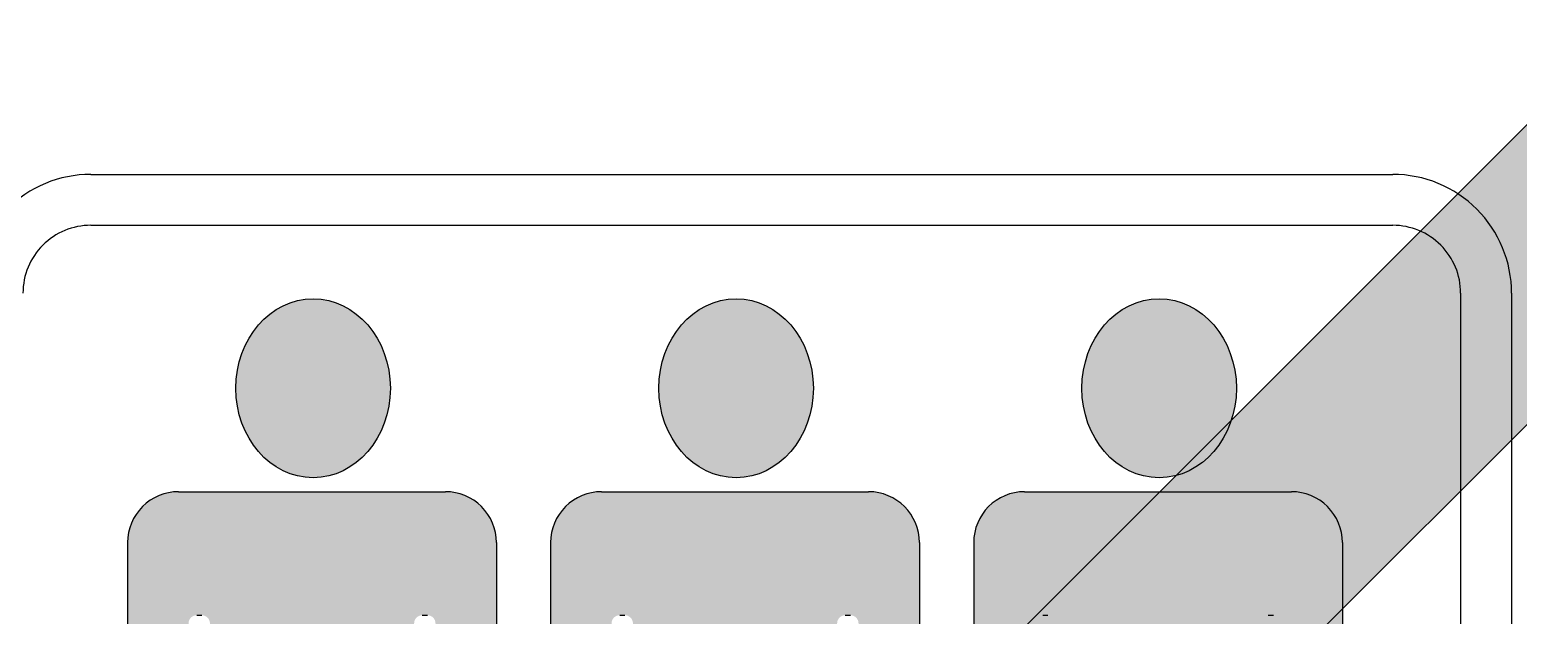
# Model space of a CAD drawing. Header units: millimetres. Extents: x 188.6 to 263.2, y 40.1 to 120.1.
# Drawn here: x 197.9503 to 198.1176, y 109.278 to 109.3437 of the extents above; entities that cross this region are included whole.
import ezdxf

# ---------------------------------------------------------------- set-up
doc = ezdxf.new("R2010")
doc.units = ezdxf.units.MM
doc.layers.add('INC-PLACAS', color=1, linetype='Continuous')
doc.layers.add('INC-SINALIZAÇÃO', color=88, linetype='Continuous')

# ---------------------------------------------------------------- blocks, each defined once
blk = doc.blocks.new('PLACA_S4')
at = {"layer": 'INC-PLACAS'}
h = blk.add_hatch(color=10, dxfattribs=at)
h.dxf.hatch_style = 1
h.paths.add_polyline_path([(0.4437929497093729, 0.5000000069834579), (-0.4437929497089126, 0.5000000069834579, 0.4142135623725839), (-0.4999999999973507, 0.4437929566951179), (-0.4999999999980272, 0.0562070502885794, 0.414213562369837), (-0.4437929497135296, 3.2604e-12), (0.4437929497188939, -8.1617e-12, 0.4142135623889166), (0.5000000000135784, 0.0562070502881124), (0.4999999999976293, 0.4437929566975144, 0.4142135623610426)])
h.paths.add_polyline_path([(0.4437929497089499, 0.4759112711471773, -0.4142135623610426), (0.4759112641613485, 0.4437929566961003), (0.4759112641772976, 0.0562070502899109, -0.4142135623889172), (0.4437929497164143, 0.0240887358281191), (-0.4437929497154597, 0.0240887358395411, -0.4142135623698379), (-0.4759112641617464, 0.0562070502862973), (-0.4759112641610699, 0.4437929566950761, -0.4142135623725843), (-0.4437929497089126, 0.4759112711471773)], flags=16)
edge = h.paths.add_edge_path(flags=0)
edge.add_ellipse((0.221107602879826, 0.2500000034942786), major_axis=(0.1539865564436567, 0.1539865564436566), ratio=0.9999999999998932, start_angle=0, end_angle=360)
edge = h.paths.add_edge_path(flags=0)
edge.add_ellipse((0.221107602879826, 0.2500000034942786), major_axis=(0.1378049134048116, 0.1378049134048115), ratio=0.999999999999982, start_angle=1.8766893428863796, end_angle=178.1233106571136, ccw=False)
edge.add_line((0.3543256894868527, 0.392243912740934), (0.2442639906981829, 0.2821822139521053))
edge.add_ellipse((0.2368844628805675, 0.2708899882491096), major_axis=(0.0095386527386833, 0.0095386527386833), ratio=0.9999999999983042, start_angle=-45.000000000048374, end_angle=11.835176669325278, ccw=False)
edge.add_line((0.2503741549503928, 0.270889988248873), (0.2503741549503928, 0.2542257612801653))
edge.add_line((0.2503741549503928, 0.2542257612801653), (0.3708629584471652, 0.374714564776869))
edge.add_ellipse((0.221107602879826, 0.2500000034942786), major_axis=(0.1378049134048111, 0.137804913404811), ratio=0.9999999999999852, start_angle=185.212851510384, end_angle=354.7871484896159, ccw=False)
edge.add_line((0.0963930415971434, 0.1002446479270036), (0.1476566162916562, 0.1515082226214872))
edge.add_line((0.1476566162916562, 0.1515082226214872), (0.1135899993677536, 0.1515082226214872))
edge.add_line((0.1135899993677536, 0.1515082226214872), (0.0788636936333449, 0.1167819168870283))
h.paths.add_polyline_path([(0.1110974080897478, 0.3950828474371519), (0.1379105528593385, 0.3950828474371519), (0.1379105528593385, 0.3515814037627933), (0.1511095440713461, 0.3515814037627933), (0.1245039804745431, 0.3022450595908594), (0.0978984168777402, 0.3515814037627933), (0.1110974080897478, 0.3515814037627933)], flags=0)
h.paths.add_polyline_path([(0.1917781555119973, 0.3950828474371519), (0.2183837191088003, 0.345746503265218), (0.2051847278967927, 0.345746503265218), (0.2051847278967926, 0.3022450595908594), (0.1783715831272019, 0.3022450595908594), (0.1783715831272019, 0.345746503265218), (0.1651725919151943, 0.345746503265218)], flags=0)
edge = h.paths.add_edge_path(flags=0)
edge.add_ellipse((0.0891333645425761, 0.2708899882491096), major_axis=(0.005450658707825201, -0.0054506587078253), ratio=0.9999999999980403, start_angle=134.9999999999439, end_angle=225.0000000000561, ccw=False)
edge.add_line((0.0891333645421507, 0.2785983837175081), (0.2368844628809246, 0.2785983837175081))
edge.add_ellipse((0.2368844628805675, 0.2708899882491096), major_axis=(0.0054506587078253, 0.005450658707825201), ratio=0.9999999999952204, start_angle=-45.00000000013699, end_angle=45.00000000013699, ccw=False)
edge.add_line((0.2445928583490371, 0.2708899882490176), (0.2445928583490371, 0.1649979146915038))
edge.add_ellipse((0.2368844628805675, 0.164997914691412), major_axis=(0.005450658707825201, -0.0054506587078253), ratio=0.9999999999952204, start_angle=314.99999999986306, end_angle=405.00000000013694, ccw=False)
edge.add_line((0.2368844628809243, 0.1572895192230134), (0.0891333645421507, 0.1572895192230135))
edge.add_ellipse((0.0891333645425761, 0.164997914691412), major_axis=(0.005450658707825302, 0.005450658707825302), ratio=0.99999999999804, start_angle=134.9999999999439, end_angle=225.0000000000562, ccw=False)
edge.add_line((0.0814249690741065, 0.164997914691435), (0.0814249690741065, 0.2708899882490865))
edge = h.paths.add_edge_path(flags=0)
edge.add_ellipse((0.1143569629880972, 0.2600992932120789), major_axis=(5.11e-14, 0.0101594323789032), ratio=0.8631304727479049, start_angle=0, end_angle=360)
edge = h.paths.add_edge_path(flags=0)
edge.add_ellipse((0.0990907741529839, 0.2425798711255993), major_axis=(0.0040879940308581, -0.0040879940308581), ratio=0.9999999999986574, start_angle=134.9999999999615, end_angle=225.0000000000385, ccw=False)
edge.add_line((0.0990907741503002, 0.2483611677262161), (0.129377375717435, 0.248361167726216))
edge.add_ellipse((0.1293773757147107, 0.2425798711255993), major_axis=(0.0040879940308689, 0.0040879940308689), ratio=0.9999999999970997, start_angle=-45.000000000083105, end_angle=45.00000000008322, ccw=False)
edge.add_line((0.1351586723160665, 0.2425798711255657), (0.1351586723160665, 0.2075254457260498))
edge.add_ellipse((0.1328461536754588, 0.2075254457258779), major_axis=(0.0016351976123463, 0.0016351976123463), ratio=0.9999999999968043, start_angle=225.0000000000916, end_angle=314.9999999999084, ccw=False)
edge.add_line((0.1328461536748409, 0.2052129270850855), (0.130561228876478, 0.2052129270850855))
edge.add_ellipse((0.130561228875834, 0.2075254457258779), major_axis=(0.0016351976123418, -0.0016351976123418), ratio=0.9999999999929116, start_angle=225.0000000002031, end_angle=314.99999999979696, ccw=False)
edge.add_line((0.1282487102352263, 0.2075254457260758), (0.1282487102352263, 0.2334140210022634))
edge.add_ellipse((0.1273237027789804, 0.2334140210023179), major_axis=(0.0006540790449451001, 0.0006540790449451001), ratio=0.9999999999954092, start_angle=-45.00000000013151, end_angle=45.0000000001315)
edge.add_line((0.1273237027787543, 0.2343390284586349), (0.1267462634566799, 0.2343390284586349))
edge.add_ellipse((0.1267462634564538, 0.2334140210023179), major_axis=(0.0006540790449451001, -0.0006540790449451001), ratio=0.9999999999954092, start_angle=134.9999999998685, end_angle=225.0000000001315)
edge.add_line((0.1258212560005631, 0.233414021003121), (0.1258212560005631, 0.1695477354507582))
edge.add_ellipse((0.1235087373599413, 0.1695477354505783), major_axis=(0.0016351976123519, -0.0016351976123519), ratio=0.9999999999993022, start_angle=314.99999999998, end_angle=405.00000000002, ccw=False)
edge.add_line((0.123508737357154, 0.1672352168088765), (0.1188536507320348, 0.1672352168088764))
edge.add_ellipse((0.1188536507292213, 0.1695477354505783), major_axis=(0.0016351976123463, -0.0016351976123463), ratio=0.9999999999968043, start_angle=225.0000000000915, end_angle=314.9999999999084, ccw=False)
edge.add_line((0.1165411320885994, 0.1695477354507844), (0.1165411320885994, 0.2054233371871669))
edge.add_ellipse((0.1142286134479917, 0.2054233371873124), major_axis=(0.0016351976123519, 0.0016351976123519), ratio=0.9999999999993022, start_angle=-45.00000000001999, end_angle=45.00000000001999)
edge.add_line((0.1142286134474003, 0.2077358558281048), (0.1139692657333664, 0.2077358558281048))
edge.add_ellipse((0.1139692657327487, 0.2054233371873124), major_axis=(0.0016351976123463, 0.0016351976123463), ratio=0.9999999999968043, start_angle=45.00000000009152, end_angle=134.9999999999084)
edge.add_line((0.1116567470921268, 0.2054233371871064), (0.1116567470921268, 0.1695477354506897))
edge.add_ellipse((0.1093442284515333, 0.1695477354505783), major_axis=(0.0016351976123519, -0.0016351976123519), ratio=0.9999999999993022, start_angle=314.99999999998, end_angle=405.00000000002, ccw=False)
edge.add_line((0.1093442284487461, 0.1672352168088764), (0.1049594125105928, 0.1672352168088765))
edge.add_ellipse((0.1049594125077533, 0.1695477354505783), major_axis=(0.0016351976123418, -0.0016351976123418), ratio=0.9999999999929116, start_angle=224.9999999996646, end_angle=314.99999999979696, ccw=False)
edge.add_line((0.1026468938675009, 0.1695477354499404), (0.1026468938675009, 0.233414021002229))
edge.add_ellipse((0.1017218864112408, 0.2334140210023179), major_axis=(0.0006540790449451001, 0.0006540790449451001), ratio=0.9999999999954092, start_angle=-45.00000000013151, end_angle=45.0000000001315)
edge.add_line((0.1017218864110147, 0.2343390284586348), (0.1011444470889545, 0.2343390284586349))
edge.add_ellipse((0.1011444470887284, 0.2334140210023179), major_axis=(0.0006540790449451001, -0.0006540790449451001), ratio=0.9999999999954092, start_angle=134.9999999998685, end_angle=225.0000000001315)
edge.add_line((0.1002194396324683, 0.233414021002229), (0.1002194396324682, 0.2075254457260417))
edge.add_ellipse((0.0979069209918748, 0.2075254457258779), major_axis=(0.0016351976123418, 0.0016351976123418), ratio=0.9999999999929116, start_angle=225.0000000002031, end_angle=314.99999999979696, ccw=False)
edge.add_line((0.0979069209912308, 0.2052129270850855), (0.0956219961928679, 0.2052129270850855))
edge.add_ellipse((0.09562199619225, 0.2075254457258779), major_axis=(0.0016351976123463, -0.0016351976123463), ratio=0.9999999999968043, start_angle=224.999999999553, end_angle=314.9999999999084, ccw=False)
edge.add_line((0.0933094775516281, 0.2075254457261058), (0.0933094775516281, 0.2425798711255252))
edge = h.paths.add_edge_path(flags=0)
edge.add_ellipse((0.1623650911496952, 0.2600992932120789), major_axis=(1.407e-13, 0.0101594323789032), ratio=0.8631304727479049, start_angle=0, end_angle=360)
edge = h.paths.add_edge_path(flags=0)
edge.add_ellipse((0.1470989023145961, 0.2425798711255993), major_axis=(0.0040879940308581, -0.0040879940308581), ratio=0.9999999999986574, start_angle=134.9999999999615, end_angle=225.0000000000385, ccw=False)
edge.add_line((0.1470989023119123, 0.2483611677262161), (0.1773855038790473, 0.2483611677262161))
edge.add_ellipse((0.177385503876323, 0.2425798711255993), major_axis=(0.004087994030868, -0.004087994030868), ratio=0.9999999999975834, start_angle=45.00000000006929, end_angle=134.9999999999308, ccw=False)
edge.add_line((0.1831668004776787, 0.2425798711255657), (0.1831668004776787, 0.2075254457260498))
edge.add_ellipse((0.1808542818370711, 0.2075254457258779), major_axis=(0.0016351976123463, 0.0016351976123463), ratio=0.9999999999968043, start_angle=225.0000000000916, end_angle=314.9999999999084, ccw=False)
edge.add_line((0.1808542818364533, 0.2052129270850855), (0.178569357038064, 0.2052129270850855))
edge.add_ellipse((0.1785693570374462, 0.2075254457258779), major_axis=(0.0016351976123463, -0.0016351976123463), ratio=0.9999999999968043, start_angle=225.0000000000915, end_angle=314.9999999999084, ccw=False)
edge.add_line((0.1762568383968244, 0.207525445726084), (0.1762568383968243, 0.2334140210022977))
edge.add_ellipse((0.1753318309405927, 0.2334140210023179), major_axis=(0.0006540790449451001, 0.0006540790449451001), ratio=0.9999999999954092, start_angle=-45.00000000013151, end_angle=45.0000000001315)
edge.add_line((0.1753318309403667, 0.2343390284586349), (0.1747543916182781, 0.2343390284586349))
edge.add_ellipse((0.1747543916180518, 0.2334140210023179), major_axis=(0.0006540790449451001, -0.0006540790449451001), ratio=0.9999999999954092, start_angle=134.9999999998685, end_angle=225.0000000001315)
edge.add_line((0.1738293841618201, 0.2334140210022976), (0.1738293841618201, 0.1695477354499005))
edge.add_ellipse((0.1715168655215535, 0.1695477354505783), major_axis=(0.0016351976123519, -0.0016351976123519), ratio=0.9999999999993022, start_angle=314.99999999998, end_angle=405.00000000002, ccw=False)
edge.add_line((0.1715168655187662, 0.1672352168088764), (0.1668617788936329, 0.1672352168088764))
edge.add_ellipse((0.1668617788908193, 0.1695477354505783), major_axis=(0.0016351976123519, 0.0016351976123519), ratio=0.9999999999899036, start_angle=134.9999999997108, end_angle=225.0000000002893, ccw=False)
edge.add_line((0.1645492602502117, 0.1695477354507502), (0.1645492602502116, 0.2054233371871669))
edge.add_ellipse((0.162236741609604, 0.2054233371873124), major_axis=(0.0016351976123519, 0.0016351976123519), ratio=0.9999999999993022, start_angle=-45.00000000001999, end_angle=45.00000000001999)
edge.add_line((0.1622367416090124, 0.2077358558281048), (0.1619773938949385, 0.2077358558281049))
edge.add_ellipse((0.1619773938943467, 0.2054233371873124), major_axis=(0.0016351976123519, -0.0016351976123519), ratio=0.9999999999993022, start_angle=134.99999999998, end_angle=225.00000000002)
edge.add_line((0.1596648752537532, 0.2054233371872012), (0.1596648752537533, 0.1695477354507846))
edge.add_ellipse((0.1573523566131314, 0.1695477354505783), major_axis=(0.0016351976123463, 0.0016351976123463), ratio=0.9999999999968043, start_angle=225.0000000000916, end_angle=314.9999999999084, ccw=False)
edge.add_line((0.1573523566103178, 0.1672352168088764), (0.152967540672179, 0.1672352168088764))
edge.add_ellipse((0.1529675406693656, 0.1695477354505783), major_axis=(0.0016351976123463, -0.0016351976123463), ratio=0.9999999999968043, start_angle=225.0000000000915, end_angle=314.9999999999084, ccw=False)
edge.add_line((0.150655022029099, 0.1695477354499267), (0.150655022029099, 0.2334140210022371))
edge.add_ellipse((0.1497300145728531, 0.2334140210023179), major_axis=(0.0006540790449451001, 0.0006540790449451001), ratio=0.9999999999719122, start_angle=-45.00000000080465, end_angle=45.00000000080465)
edge.add_line((0.1497300145726006, 0.2343390284586349), (0.1491525752505789, 0.2343390284586349))
edge.add_ellipse((0.1491525752503264, 0.2334140210023179), major_axis=(0.0006540790449376, 0.0006540790449376), ratio=0.9999999999948578, start_angle=45.0000000001473, end_angle=134.9999999998526)
edge.add_line((0.1482275677940805, 0.233414021002237), (0.1482275677940805, 0.2075254457260498))
edge.add_ellipse((0.1459150491534729, 0.2075254457258779), major_axis=(0.0016351976123463, 0.0016351976123463), ratio=0.9999999999968043, start_angle=225.0000000000916, end_angle=314.9999999999084, ccw=False)
edge.add_line((0.145915049152855, 0.2052129270850855), (0.143630124354492, 0.2052129270850855))
edge.add_ellipse((0.143630124353848, 0.2075254457258779), major_axis=(0.0016351976123418, -0.0016351976123418), ratio=0.9999999999929116, start_angle=224.9999999996646, end_angle=314.99999999979696, ccw=False)
edge.add_line((0.1413176057132262, 0.207525445726132), (0.1413176057132262, 0.2425798711254722))
edge = h.paths.add_edge_path(flags=0)
edge.add_ellipse((0.2103732193112933, 0.2600992932120789), major_axis=(1.407e-13, 0.0101594323789032), ratio=0.8631304727479049, start_angle=0, end_angle=360)
edge = h.paths.add_edge_path(flags=0)
edge.add_ellipse((0.1951070304762084, 0.2425798711255993), major_axis=(0.004087994030868, 0.004087994030868), ratio=0.9999999999975834, start_angle=45.00000000006929, end_angle=134.9999999999308, ccw=False)
edge.add_line((0.195107030473484, 0.2483611677262161), (0.2253936320406189, 0.2483611677262161))
edge.add_ellipse((0.2253936320379353, 0.2425798711255993), major_axis=(0.0040879940308581, 0.0040879940308581), ratio=0.9999999999986567, start_angle=-45.00000000003848, end_angle=45.00000000003848, ccw=False)
edge.add_line((0.231174928639291, 0.2425798711255252), (0.231174928639291, 0.2075254457260841))
edge.add_ellipse((0.2288624099986691, 0.2075254457258779), major_axis=(0.0016351976123463, 0.0016351976123463), ratio=0.9999999999968043, start_angle=225.0000000000916, end_angle=314.9999999999084, ccw=False)
edge.add_line((0.2288624099980513, 0.2052129270850855), (0.226577485199662, 0.2052129270850855))
edge.add_ellipse((0.2265774851990443, 0.2075254457258779), major_axis=(0.0016351976123463, -0.0016351976123463), ratio=0.9999999999968043, start_angle=225.0000000000915, end_angle=314.9999999999084, ccw=False)
edge.add_line((0.2242649665584367, 0.2075254457260496), (0.2242649665584366, 0.2334140210022371))
edge.add_ellipse((0.2233399591021907, 0.2334140210023179), major_axis=(0.0006540790449376, -0.0006540790449376), ratio=0.999999999994858, start_angle=45.00000000014731, end_angle=134.9999999998526)
edge.add_line((0.2233399591019384, 0.2343390284586348), (0.2227625197799306, 0.2343390284586349))
edge.add_ellipse((0.2227625197796783, 0.2334140210023179), major_axis=(0.0006540790449376, 0.0006540790449376), ratio=0.9999999999948578, start_angle=45.0000000001473, end_angle=134.9999999998526)
edge.add_line((0.2218375123234182, 0.2334140210022028), (0.2218375123234181, 0.1695477354498925))
edge.add_ellipse((0.2195249936831658, 0.1695477354505783), major_axis=(0.0016351976123463, 0.0016351976123463), ratio=0.9999999999968043, start_angle=225.0000000000916, end_angle=314.9999999999084, ccw=False)
edge.add_line((0.2195249936803523, 0.1672352168088764), (0.2148699070552188, 0.1672352168088764))
edge.add_ellipse((0.2148699070524316, 0.1695477354505783), major_axis=(0.0016351976123519, 0.0016351976123519), ratio=0.9999999999993022, start_angle=134.99999999998, end_angle=225.00000000002, ccw=False)
edge.add_line((0.2125573884118239, 0.1695477354507239), (0.2125573884118239, 0.2054233371871063))
edge.add_ellipse((0.210244869771202, 0.2054233371873124), major_axis=(0.0016351976123463, -0.0016351976123463), ratio=0.9999999999968043, start_angle=45.00000000009155, end_angle=134.9999999999084)
edge.add_line((0.2102448697705843, 0.2077358558281048), (0.2099855220565648, 0.2077358558281048))
edge.add_ellipse((0.2099855220559732, 0.2054233371873124), major_axis=(0.0016351976123519, -0.0016351976123519), ratio=0.9999999999993022, start_angle=134.99999999998, end_angle=225.00000000002)
edge.add_line((0.2076730034153513, 0.2054233371871326), (0.2076730034153513, 0.169547735450758))
edge.add_ellipse((0.2053604847747295, 0.1695477354505783), major_axis=(0.0016351976123519, -0.0016351976123519), ratio=0.9999999999993022, start_angle=315.0000000005185, end_angle=405.00000000002, ccw=False)
edge.add_line((0.205360484771964, 0.1672352168088765), (0.2009756688337651, 0.1672352168088764))
edge.add_ellipse((0.2009756688309778, 0.1695477354505783), major_axis=(0.0016351976123519, 0.0016351976123519), ratio=0.9999999999993022, start_angle=134.99999999998, end_angle=225.00000000002, ccw=False)
edge.add_line((0.1986631501903559, 0.1695477354507582), (0.198663150190356, 0.2334140210030947))
edge.add_ellipse((0.1977381427344653, 0.2334140210023179), major_axis=(0.0006540790449376, -0.0006540790449376), ratio=0.999999999994858, start_angle=45.00000000014731, end_angle=134.9999999998526)
edge.add_line((0.197738142734213, 0.2343390284586349), (0.1971607034121647, 0.2343390284586349))
edge.add_ellipse((0.1971607034119387, 0.2334140210023179), major_axis=(0.0006540790449451001, -0.0006540790449451001), ratio=0.9999999999954092, start_angle=134.9999999998685, end_angle=225.0000000001315)
edge.add_line((0.1962356959556928, 0.2334140210022633), (0.1962356959556927, 0.2075254457260841))
edge.add_ellipse((0.1939231773150709, 0.2075254457258779), major_axis=(0.0016351976123463, 0.0016351976123463), ratio=0.9999999999968043, start_angle=225.0000000000916, end_angle=314.9999999999084, ccw=False)
edge.add_line((0.1939231773144531, 0.2052129270850855), (0.19163825251609, 0.2052129270850855))
edge.add_ellipse((0.1916382525154461, 0.2075254457258779), major_axis=(0.0016351976123411, 0.0016351976123411), ratio=0.9999999999937966, start_angle=134.9999999992838, end_angle=225.0000000001777, ccw=False)
edge.add_line((0.1893257338748526, 0.2075254457260634), (0.1893257338748526, 0.2425798711255658))
edge = h.paths.add_edge_path(flags=0)
edge.add_spline(control_points=[(0.279480870827598, 0.1918098520418425), (0.2767192339690325, 0.1911442447481022), (0.2730050301729818, 0.1889571573692592), (0.2711955566218336, 0.184868380854823), (0.270433906701939, 0.1801141580153853), (0.2710054468644074, 0.176690988795599), (0.2718623534780846, 0.1726973450286096), (0.2730050301729818, 0.1695595740511635), (0.2753339756090867, 0.164749816866788), (0.2775712970219786, 0.163360975334399), (0.2779353713345358, 0.1630593192112428), (0.2780867326063543, 0.1632858027569455), (0.2787672528846059, 0.1639351521707795), (0.2794477731628007, 0.1650373077081895), (0.281492159407847, 0.1683750023266839), (0.2824213158019404, 0.1714052459346931), (0.2826687410276207, 0.1756725371988068), (0.2813060859509875, 0.1790739755879258), (0.2798199200764913, 0.1824136018367426), (0.2788730039598448, 0.1841747649341414), (0.2791127602144314, 0.1878859079024551), (0.279712150850969, 0.1906392846312883), (0.2804314196147857, 0.1919561729682755), (0.2808120427596918, 0.1923259190280078), (0.2806421145051843, 0.1923358991134591), (0.2801424204930356, 0.1920564567280962), (0.279480870827598, 0.1918098520418425)], knot_values=[0, 0, 0, 0, 1, 2, 3, 4, 5, 6, 7, 8, 9, 10, 11, 12, 13, 14, 15, 16, 17, 18, 19, 20, 21, 22, 23, 24, 24, 24, 24], degree=3, periodic=0)
edge = h.paths.add_edge_path(flags=0)
edge.add_spline(control_points=[(0.2999909286075422, 0.1835394198333233), (0.2989685336700063, 0.184628214933582), (0.2977419019229899, 0.1873502026846836), (0.2959913583603395, 0.1915279951199409), (0.2951263791455147, 0.1957801552871388), (0.2947271890178769, 0.1994343151882276), (0.2955921682327442, 0.2043509558661753), (0.2987860928836596, 0.2091347970226707), (0.3025790045410446, 0.2116594366380013)], knot_values=[0, 0, 0, 0, 1, 2, 3, 4, 5, 6, 6, 6, 6], degree=3, periodic=0)
edge.add_spline(control_points=[(0.3025790045410446, 0.2116594366380013), (0.3034092715708567, 0.2124068162429467), (0.3041632525196718, 0.2130481172007421), (0.3039957460455298, 0.2123789685856536), (0.3039400450974767, 0.2112636135816501), (0.3036429733745933, 0.2095589506434408), (0.3027283476626223, 0.2081540121998842), (0.3026577124024214, 0.2052736308387466), (0.3032207763336743, 0.2024635929810756), (0.3050500277576731, 0.198529507787498), (0.3065333682217499, 0.1962324785026794), (0.3057418496774886, 0.1893022751537501), (0.304984639688243, 0.1876278744093724), (0.3036591185769168, 0.1846298246255173), (0.3017386467598015, 0.1832794547117373), (0.3007921342731805, 0.1830363913459223), (0.2999909286075564, 0.1835394198333233)], knot_values=[0, 0, 0, 0, 1, 2, 3, 4, 5, 6, 7, 8, 9, 10, 11, 12, 13, 14, 14, 14, 14], degree=3, periodic=0)
edge = h.paths.add_edge_path(flags=0)
edge.add_spline(control_points=[(0.2617651439409059, 0.1073132998199071), (0.2586906937871589, 0.1092138621716003), (0.2551766905000221, 0.113745947631287), (0.2541514701520811, 0.1201785954435763), (0.2547371373666323, 0.127634684894474), (0.2554539843500692, 0.1368698050146122), (0.2554895037951894, 0.1391185435641091), (0.2557042349862115, 0.1422595339245163), (0.2545958668462163, 0.1447223613977258), (0.2529874010640896, 0.1456859225263543), (0.2518790329241511, 0.1458287021323485), (0.2525329136184808, 0.1463813091068005), (0.254964784719462, 0.1481799780085566), (0.2600985554303605, 0.1475504277959772), (0.2618995527502932, 0.1460217041021679), (0.2652319225112052, 0.1399064873867246), (0.2682042542601408, 0.1329819179572951), (0.2691947624230835, 0.1315430150298198), (0.270636125361122, 0.1311834100242777), (0.2726171416870216, 0.1324423494806979), (0.273968495122034, 0.1347805868590512), (0.2745985616429607, 0.1383776027241765), (0.274238523631027, 0.1431438982472173), (0.2723196663340985, 0.1465662626214907), (0.2692726630243527, 0.1497193256645914), (0.2666135482005671, 0.1524298846079546), (0.2658930685466032, 0.1564681168201787), (0.266034339067005, 0.1609206835364603), (0.26586118177201, 0.1661921001459632), (0.265601647644587, 0.1711179160629399), (0.2660048740727348, 0.173696158392886), (0.2666010356687849, 0.1763326715436051), (0.2678308964562888, 0.1747683736748513), (0.268459752087054, 0.1732512397566097), (0.2690882040877369, 0.1710538503548378), (0.270136431349016, 0.1683857872576482), (0.2718078634202499, 0.1642458225651353), (0.2740520465441136, 0.1616096313528033), (0.2773525295304466, 0.1588416064350895), (0.2819728828072385, 0.1556780803994116), (0.2858013139097295, 0.1526463880691153), (0.2887054321788298, 0.1498782021817533), (0.2897613284112594, 0.1465830034094324), (0.290802693961524, 0.1427955610797653), (0.2910057198808289, 0.1403631567691264), (0.2905488106548972, 0.1352956880300553), (0.2904979532675469, 0.1328125784466465), (0.2907518365742021, 0.1318496611957016), (0.291601881476879, 0.1316761364887498), (0.2930085322298481, 0.133591347030233), (0.2950545329951524, 0.1399752211991654), (0.2949265822666547, 0.1468698503740597), (0.2937758329706241, 0.1526153210297707), (0.2914739307483813, 0.1555520415813589), (0.2881496335886311, 0.161042215218913), (0.2868503484311446, 0.1651787995606355), (0.2877940355072894, 0.169419852858482), (0.2914121753494783, 0.1724042202686178), (0.2958416116087079, 0.1734471391710031), (0.299596985670675, 0.174956707540332), (0.3000845707810811, 0.1774403000299571), (0.3000845707810811, 0.1798263452355968), (0.3014500512681337, 0.1819203924651447), (0.3024744643559529, 0.1823099377261315), (0.3029620494663163, 0.1826507093446707), (0.3031081635474067, 0.1826994829862087), (0.3032058420215122, 0.1820663914531906), (0.3032853571429825, 0.1796389771852773), (0.302916842899819, 0.1770625055150958), (0.3021794107834097, 0.172522854507406), (0.301956203361172, 0.1665304572270543), (0.3030145213739246, 0.1624552021185082), (0.3066423483374763, 0.1579269799176473), (0.3088344631838282, 0.1549081651173765), (0.3092881433693009, 0.1532477686860147), (0.3103460577519712, 0.1512855551627581), (0.3132182892464641, 0.150757254524251), (0.3157127230064702, 0.1520403393478773), (0.3181639683502624, 0.1546552826366678), (0.3193066450451596, 0.1616907597872341), (0.3225360891412521, 0.1718343895981889), (0.3249909671555144, 0.1780737135013624), (0.3269994303253583, 0.1814162371938437), (0.328487210720084, 0.1824560976829161), (0.3289336255645168, 0.1826788789394413), (0.3292311009174256, 0.1817875929446018), (0.3295285762703486, 0.1800048599852744), (0.3285618822808658, 0.1774794155253403), (0.3268036697471075, 0.1740877962520244), (0.3258297104165564, 0.1696197765004399), (0.3274898408461127, 0.1607790307143659), (0.330994560641912, 0.156358657821329), (0.3405868289762708, 0.1473336023973388), (0.3477807275044853, 0.1372034939922742), (0.3496191419462775, 0.1276580540861687), (0.3489340009169695, 0.1208871222961534), (0.3403603033121669, 0.1073132998199071)], knot_values=[0.0100427626559849, 0.0100427626559849, 0.0100427626559849, 0.0100427626559849, 1.010042762655984, 2.010042762655984, 3.010042762655984, 4.010042762655984, 5.010042762655983, 6.010042762655983, 7.010042762655983, 8.010042762655983, 9.010042762655985, 10.01004276265598, 11.01004276265598, 12.01004276265598, 13.01004276265598, 14.01004276265598, 15.01004276265598, 16.01004276265598, 17.01004276265598, 18.01004276265598, 19.01004276265598, 20.01004276265598, 21.01004276265598, 22.01004276265599, 23.01004276265599, 24.01004276265599, 25.01004276265599, 26.01004276265598, 27.01004276265599, 28.01004276265599, 29.01004276265599, 30.01004276265599, 31.01004276265598, 32.01004276265598, 33.01004276265598, 34.01004276265598, 35.01004276265598, 36.01004276265598, 37.01004276265599, 38.01004276265599, 39.01004276265599, 40.01004276265597, 41.01004276265597, 42.01004276265599, 43.01004276265596, 44.01004276265597, 45.01004276265597, 46.01004276265597, 47.01004276265599, 48.01004276265597, 49.01004276265599, 50.01004276265597, 51.01004276265597, 52.01004276265599, 53.01004276265597, 54.01004276265599, 55.01004276265597, 56.01004276265597, 57.01004276265599, 58.01004276265597, 59.01004276265599, 60.01004276265597, 61.01004276265597, 62.01004276265599, 63.01004276265597, 64.010042762656, 65.01004276265597, 66.01004276265597, 67.010042762656, 68.01004276265597, 69.010042762656, 70.01004276265597, 71.01004276265598, 72.01004276265598, 73.01004276265598, 74.01004276265598, 75.01004276265598, 76.01004276265598, 77.01004276265598, 78.01004276265598, 79.01004276265598, 80.01004276265598, 81.01004276265598, 82.01004276265598, 83.01004276265598, 84.01004276265598, 85.01004276265598, 86.01004276265598, 87.01004276265598, 88.01004276265598, 89.01004276265598, 90.01004276265598, 91.01004276265598, 92.01004276265598, 93.010042762656, 94, 94, 94, 94], degree=3, periodic=0)
edge.add_line((0.3403603033121668, 0.1073132998199072), (0.2617651439409059, 0.1073132998199071))
edge = h.paths.add_edge_path(flags=0)
edge.add_spline(control_points=[(0.3192186536924737, 0.194704559654383), (0.3154136331333035, 0.189408997677674), (0.3132231328072095, 0.1850345009825105), (0.3118394889675216, 0.1813505617947157), (0.3128772218472449, 0.1768609721821122), (0.3137995165303664, 0.1726014074356499), (0.3137995165303664, 0.169608347693611), (0.3135690437671172, 0.1675361922634693), (0.3128772218472449, 0.1652336900297087), (0.3127621872806685, 0.1625859090408994), (0.3152985985667271, 0.1646580644710411), (0.3191032154958151, 0.1688025362991539), (0.3214091540185819, 0.17490390967032), (0.3224464832682656, 0.1816960015175937), (0.3221009759384543, 0.1879124678071093), (0.3217550649784897, 0.1928625900609404), (0.3214672767470006, 0.1948228719547842), (0.3209639500643107, 0.1967417847854449), (0.320701186896386, 0.1965608554992286), (0.3201744496703895, 0.1957811211013904), (0.319556895681302, 0.1950920123163087), (0.3192186536924737, 0.194704559654383)], knot_values=[0, 0, 0, 0, 1, 2, 3, 4, 5, 6, 7, 8, 9, 10, 11, 12, 13, 14, 15, 16, 17, 18, 19, 19, 19, 19], degree=3, periodic=0)
h.paths.add_polyline_path([(-0.4603779071038571, 0.0612210130435283), (-0.0121923682225475, 0.0612210130435283), (-0.0121923682225475, 0.1387789939439376), (-0.4603779071038571, 0.1387789939439376)], flags=8)
h.paths.add_polyline_path([(-0.4108997352075407, 0.1362124864403451), (-0.0616705401188639, 0.1362124864403451), (-0.0616705401188639, 0.2138216269587625), (-0.4108997352075407, 0.2138216269587625)], flags=8)
h.paths.add_polyline_path([(-0.385352327294853, 0.2086971385547607), (-0.0872179480315515, 0.2086971385547607), (-0.0872179480315515, 0.3013983663855928), (-0.385352327294853, 0.3013983663855928)], flags=8)
h.paths.add_polyline_path([(-0.4783548426427384, 0.2882712347342241), (0.0057845673163339, 0.2882712347342241), (0.0057845673163339, 0.3977604912144423), (-0.4783548426427384, 0.3977604912144423)], flags=24)
h.paths.add_polyline_path([(-0.4086037341843482, 0.3778943588818548), (-0.0639665411420563, 0.3778943588818548), (-0.0639665411420563, 0.4671448704780349), (-0.4086037341843482, 0.4671448704780349)], flags=8)
h = blk.add_hatch(color=10, dxfattribs=at)
h.dxf.hatch_style = 1
edge = h.paths.add_edge_path()
edge.add_ellipse((0.221107602879826, 0.2500000034942786), major_axis=(0.1378049134048115, 0.1378049134048115), ratio=0.9999999999999032, start_angle=1.876689342886607, end_angle=178.1233106571135, ccw=False)
edge.add_line((0.3543256894868421, 0.3922439127409234), (0.1627708470652323, 0.2006890703196404))
edge.add_line((0.1627708470655023, 0.2006890703187309), (0.1630019346714562, 0.1668535410008189))
edge.add_line((0.1630019346713993, 0.1668535410008189), (0.3708629584471055, 0.3747145647766956))
edge.add_ellipse((0.221107602879826, 0.2500000034942786), major_axis=(0.1378049134048216, -0.1378049134048218), ratio=0.9999999999999216, start_angle=297.87005436223717, end_angle=444.7871484896164, ccw=False)
edge.add_line((0.1637060379659516, 0.0637597053237187), (0.163869082096781, 0.0398870080143752))
edge.add_ellipse((0.221107602879826, 0.2500000034942786), major_axis=(0.1539865564436628, -0.1539865564436628), ratio=0.9999999999998768, start_angle=299.7613863063559, end_angle=405.0000000000034)
edge.add_ellipse((0.221107602879826, 0.2500000034942786), major_axis=(0.1539865564436487, -0.1539865564436489), ratio=0.9999999999999962, start_angle=45.00000000000011, end_angle=225.0000000000001)
edge.add_ellipse((0.221107602879826, 0.2500000034942786), major_axis=(0.15398655644365, 0.1539865564436499), ratio=0.9999999999998866, start_angle=134.9999999999967, end_angle=209.7613863063615)
edge.add_line((0.1638690820968236, 0.0398870080143752), (0.1637060379659942, 0.0637597053237187))
edge.add_ellipse((0.221107602879826, 0.2500000034942786), major_axis=(0.1378049134048635, -0.1378049134048636), ratio=0.9999999999996348, start_angle=275.2128515103821, end_angle=297.87005436223035, ccw=False)
edge.add_line((0.0963930415970964, 0.1002446479269565), (0.1630019346713567, 0.1668535410008189))
edge.add_line((0.1630019346713993, 0.1668535410008189), (0.1627708470654454, 0.2006890703187309))
edge.add_line((0.1627708470655023, 0.2006890703187309), (0.0788636936333944, 0.1167819168867936))
h = blk.add_hatch(color=8, dxfattribs=at)
h.dxf.hatch_style = 1
edge = h.paths.add_edge_path()
edge.add_ellipse((0.1143569629880972, 0.2600992932120789), major_axis=(1.347e-13, -0.0101594323789032), ratio=0.8631304727479049, start_angle=179.9999999992615, end_angle=539.9999999992616)
edge = h.paths.add_edge_path()
edge.add_ellipse((0.1267462634564538, 0.2334140210023179), major_axis=(0.0006540790449451001, -0.0006540790449451001), ratio=0.9999999999954092, start_angle=134.9999999998685, end_angle=225.0000000001315, ccw=False)
edge.add_line((0.1267462634564538, 0.2343390284586349), (0.1273237027789094, 0.2343390284586349))
edge.add_ellipse((0.1273237027789804, 0.2334140210023179), major_axis=(0.0006540790449451001, 0.0006540790449451001), ratio=0.9999999999954092, start_angle=-45.00000000013131, end_angle=44.99999999878531, ccw=False)
edge.add_line((0.1282487102352263, 0.2334140210023179), (0.1282487102352263, 0.2075254457258779))
edge.add_ellipse((0.130561228875834, 0.2075254457258779), major_axis=(0.0016351976123463, -0.0016351976123463), ratio=0.9999999999968043, start_angle=225.0000000000915, end_angle=314.9999999999084)
edge.add_line((0.130561228875834, 0.2052129270850855), (0.132846153675473, 0.2052129270850855))
edge.add_ellipse((0.1328461536754588, 0.2075254457258779), major_axis=(0.0016351976123519, -0.0016351976123519), ratio=0.9999999999993022, start_angle=314.9999999999799, end_angle=405.00000000002)
edge.add_line((0.1351586723160665, 0.2075254457258779), (0.1351586723160665, 0.2425798711246898))
edge.add_ellipse((0.1293773757147107, 0.2425798711255993), major_axis=(0.0040879940308689, 0.0040879940308689), ratio=0.9999999999971, start_angle=-45.00000000008308, end_angle=45.00000000008308)
edge.add_line((0.1293773757147107, 0.2483611677262161), (0.099090774153197, 0.2483611677262161))
edge.add_ellipse((0.0990907741529839, 0.2425798711255993), major_axis=(0.0040879940308581, -0.0040879940308581), ratio=0.9999999999986574, start_angle=134.9999999999615, end_angle=225.0000000000385)
edge.add_line((0.0933094775516281, 0.2425798711255993), (0.0933094775515997, 0.2075254457267874))
edge.add_ellipse((0.09562199619225, 0.2075254457258779), major_axis=(0.0016351976123519, 0.0016351976123519), ratio=0.9999999999993022, start_angle=134.99999999998, end_angle=225.00000000002)
edge.add_line((0.09562199619225, 0.2052129270850855), (0.09790692099188901, 0.2052129270850855))
edge.add_ellipse((0.0979069209918748, 0.2075254457258779), major_axis=(0.0016351976123463, 0.0016351976123463), ratio=0.9999999999968043, start_angle=225.0000000000915, end_angle=314.9999999999084)
edge.add_line((0.1002194396324683, 0.2075254457258779), (0.1002194396324683, 0.2334140210023179))
edge.add_ellipse((0.1011444470887284, 0.2334140210023179), major_axis=(0.0006540790449451001, -0.0006540790449451001), ratio=0.9999999999954092, start_angle=134.9999999998685, end_angle=225.0000000001315, ccw=False)
edge.add_line((0.1011444470887284, 0.2343390284586349), (0.1017218864111697, 0.2343390284586349))
edge.add_ellipse((0.1017218864112408, 0.2334140210023179), major_axis=(0.0006540790449451001, 0.0006540790449451001), ratio=0.9999999999954092, start_angle=-45.00000000013131, end_angle=44.99999999878531, ccw=False)
edge.add_line((0.1026468938675009, 0.2334140210023179), (0.1026468938675009, 0.1695477354505783))
edge.add_ellipse((0.1049594125077533, 0.1695477354505783), major_axis=(0.0016351976123519, 0.0016351976123519), ratio=0.9999999999993022, start_angle=134.99999999998, end_angle=225.00000000002)
edge.add_line((0.1049594125077533, 0.1672352168088764), (0.1093442284515191, 0.1672352168088764))
edge.add_ellipse((0.1093442284515333, 0.1695477354505783), major_axis=(0.0016351976123519, -0.0016351976123519), ratio=0.9999999999993022, start_angle=314.9999999999799, end_angle=405.00000000002)
edge.add_line((0.1116567470921268, 0.1695477354505783), (0.1116567470921268, 0.2054233371882219))
edge.add_ellipse((0.1139692657327487, 0.2054233371873124), major_axis=(0.0016351976123463, 0.0016351976123463), ratio=0.9999999999968043, start_angle=45.000000000091575, end_angle=134.9999999999085, ccw=False)
edge.add_line((0.1139692657327487, 0.2077358558281048), (0.1142286134480201, 0.2077358558281048))
edge.add_ellipse((0.1142286134479917, 0.2054233371873124), major_axis=(0.0016351976123519, 0.0016351976123519), ratio=0.9999999999993022, start_angle=-45.00000000002001, end_angle=45.00000000002012, ccw=False)
edge.add_line((0.1165411320885994, 0.2054233371873124), (0.1165411320885994, 0.1695477354496688))
edge.add_ellipse((0.1188536507292213, 0.1695477354505783), major_axis=(0.0016351976123463, -0.0016351976123463), ratio=0.9999999999968043, start_angle=225.0000000000915, end_angle=315.0000000004469)
edge.add_line((0.1188536507292213, 0.1672352168088764), (0.1235087373599981, 0.1672352168088764))
edge.add_ellipse((0.1235087373599413, 0.1695477354505783), major_axis=(0.0016351976123519, -0.0016351976123519), ratio=0.9999999999993022, start_angle=314.9999999999799, end_angle=405.00000000002)
edge.add_line((0.1258212560005631, 0.1695477354505783), (0.1258212560005347, 0.2334140210023179))
edge = h.paths.add_edge_path()
edge.add_ellipse((0.1623650911496952, 0.2600992932120789), major_axis=(1.212e-13, -0.0101594323789032), ratio=0.8631304727457655, start_angle=179.9999999992079, end_angle=539.9999999992077)
edge = h.paths.add_edge_path()
edge.add_ellipse((0.177385503876323, 0.2425798711255993), major_axis=(0.004087994030868, -0.004087994030868), ratio=0.9999999999975834, start_angle=45.00000000006924, end_angle=134.9999999999308)
edge.add_line((0.177385503876323, 0.2483611677262161), (0.1470989023148093, 0.2483611677262161))
edge.add_ellipse((0.1470989023145961, 0.2425798711255993), major_axis=(0.0040879940308581, -0.0040879940308581), ratio=0.9999999999986574, start_angle=134.9999999999615, end_angle=225.0000000000385)
edge.add_line((0.1413176057132262, 0.2425798711255993), (0.1413176057131977, 0.2075254457267874))
edge.add_ellipse((0.143630124353848, 0.2075254457258779), major_axis=(0.0016351976123463, -0.0016351976123463), ratio=0.9999999999968043, start_angle=225.0000000000915, end_angle=314.9999999999084)
edge.add_line((0.143630124353848, 0.2052129270850855), (0.1459150491534871, 0.2052129270850855))
edge.add_ellipse((0.1459150491534729, 0.2075254457258779), major_axis=(0.0016351976123519, -0.0016351976123519), ratio=0.9999999999993022, start_angle=314.9999999999799, end_angle=405.00000000002)
edge.add_line((0.1482275677940805, 0.2075254457258779), (0.1482275677940805, 0.2334140210023179))
edge.add_ellipse((0.1491525752503264, 0.2334140210023179), major_axis=(0.0006540790449376, 0.0006540790449376), ratio=0.999999999994858, start_angle=45.000000000147395, end_angle=134.9999999998527, ccw=False)
edge.add_line((0.1491525752503264, 0.2343390284586349), (0.1497300145727678, 0.2343390284586349))
edge.add_ellipse((0.1497300145728531, 0.2334140210023179), major_axis=(0.0006540790449451001, 0.0006540790449451001), ratio=0.9999999999954092, start_angle=-45.00000000013131, end_angle=45.00000000013159, ccw=False)
edge.add_line((0.150655022029099, 0.2334140210023179), (0.150655022029099, 0.1695477354505783))
edge.add_ellipse((0.1529675406693656, 0.1695477354505783), major_axis=(0.0016351976123463, -0.0016351976123463), ratio=0.9999999999968043, start_angle=225.0000000000915, end_angle=314.9999999999084)
edge.add_line((0.1529675406693656, 0.1672352168088764), (0.1573523566131598, 0.1672352168088764))
edge.add_ellipse((0.1573523566131314, 0.1695477354505783), major_axis=(0.0016351976123463, 0.0016351976123463), ratio=0.9999999999968043, start_angle=225.0000000000915, end_angle=314.9999999999084)
edge.add_line((0.1596648752537533, 0.1695477354505783), (0.1596648752537533, 0.2054233371882219))
edge.add_ellipse((0.1619773938943467, 0.2054233371873124), major_axis=(0.0016351976123519, -0.0016351976123519), ratio=0.9999999999993022, start_angle=134.99999999998, end_angle=225.00000000002, ccw=False)
edge.add_line((0.1619773938943467, 0.2077358558281048), (0.1622367416096182, 0.2077358558281048))
edge.add_ellipse((0.162236741609604, 0.2054233371873124), major_axis=(0.0016351976123519, 0.0016351976123519), ratio=0.9999999999993022, start_angle=-45.00000000002001, end_angle=45.00000000002012, ccw=False)
edge.add_line((0.1645492602502117, 0.2054233371873124), (0.1645492602502117, 0.1695477354496688))
edge.add_ellipse((0.1668617788908193, 0.1695477354505783), major_axis=(0.0016351976123463, -0.0016351976123463), ratio=0.9999999999968043, start_angle=225.0000000000915, end_angle=314.9999999999084)
edge.add_line((0.1668617788908193, 0.1672352168088764), (0.1715168655216104, 0.1672352168088764))
edge.add_ellipse((0.1715168655215535, 0.1695477354505783), major_axis=(0.0016351976123519, -0.0016351976123519), ratio=0.9999999999993022, start_angle=314.9999999999799, end_angle=405.00000000002)
edge.add_line((0.1738293841621612, 0.1695477354505783), (0.1738293841621328, 0.2334140210023179))
edge.add_ellipse((0.1747543916180518, 0.2334140210023179), major_axis=(0.0006540790449451001, -0.0006540790449451001), ratio=0.9999999999954092, start_angle=134.9999999998685, end_angle=225.0000000001315, ccw=False)
edge.add_line((0.1747543916180518, 0.2343390284586349), (0.1753318309404932, 0.2343390284586349))
edge.add_ellipse((0.1753318309405927, 0.2334140210023179), major_axis=(0.0006540790449451001, 0.0006540790449451001), ratio=0.9999999999954092, start_angle=-45.00000000013131, end_angle=45.00000000013159, ccw=False)
edge.add_line((0.1762568383968244, 0.2334140210023179), (0.176256838396796, 0.2075254457258779))
edge.add_ellipse((0.1785693570374462, 0.2075254457258779), major_axis=(0.0016351976123519, 0.0016351976123519), ratio=0.9999999999993022, start_angle=134.99999999998, end_angle=225.00000000002)
edge.add_line((0.1785693570374462, 0.2052129270850855), (0.1808542818370853, 0.2052129270850855))
edge.add_ellipse((0.1808542818370711, 0.2075254457258779), major_axis=(0.0016351976123519, -0.0016351976123519), ratio=0.9999999999993022, start_angle=314.9999999999799, end_angle=405.00000000002)
edge.add_line((0.1831668004776787, 0.2075254457258779), (0.1831668004776787, 0.2425798711246898))
h = blk.add_hatch(color=8, dxfattribs=at)
h.dxf.hatch_style = 1
edge = h.paths.add_edge_path()
edge.add_ellipse((0.2103732193112933, 0.2600992932120789), major_axis=(1.411e-13, 0.0101594323789032), ratio=0.8631304727479049, start_angle=9.218646834085274e-10, end_angle=360.0000000009218)
edge = h.paths.add_edge_path()
edge.add_ellipse((0.2227625197796783, 0.2334140210023179), major_axis=(0.0006540790449376, 0.0006540790449376), ratio=0.999999999994858, start_angle=45.000000000147395, end_angle=134.9999999998527, ccw=False)
edge.add_line((0.2227625197796783, 0.2343390284586349), (0.2233399591021339, 0.2343390284586349))
edge.add_ellipse((0.2233399591021907, 0.2334140210023179), major_axis=(0.0006540790449451001, 0.0006540790449451001), ratio=0.9999999999719124, start_angle=-45.00000000080462, end_angle=45.000000000804675, ccw=False)
edge.add_line((0.2242649665584366, 0.2334140210023179), (0.2242649665584366, 0.2075254457258779))
edge.add_ellipse((0.2265774851990443, 0.2075254457258779), major_axis=(0.0016351976123519, 0.0016351976123519), ratio=0.9999999999993022, start_angle=134.99999999998, end_angle=225.00000000002)
edge.add_line((0.2265774851990443, 0.2052129270850855), (0.2288624099986833, 0.2052129270850855))
edge.add_ellipse((0.2288624099986691, 0.2075254457258779), major_axis=(0.0016351976123519, -0.0016351976123519), ratio=0.9999999999993022, start_angle=314.9999999999799, end_angle=405.00000000002)
edge.add_line((0.231174928639291, 0.2075254457258779), (0.2311749286392626, 0.2425798711246898))
edge.add_ellipse((0.2253936320379353, 0.2425798711255993), major_axis=(0.0040879940308581, 0.0040879940308581), ratio=0.9999999999986573, start_angle=-45.00000000003847, end_angle=45.00000000003847)
edge.add_line((0.2253936320379353, 0.2483611677262161), (0.1951070304764215, 0.2483611677262161))
edge.add_ellipse((0.1951070304762084, 0.2425798711255993), major_axis=(0.004087994030868, 0.004087994030868), ratio=0.9999999999975834, start_angle=45.00000000006924, end_angle=134.9999999999308)
edge.add_line((0.1893257338748526, 0.2425798711255993), (0.1893257338748242, 0.2075254457267874))
edge.add_ellipse((0.1916382525154461, 0.2075254457258779), major_axis=(0.0016351976123519, 0.0016351976123519), ratio=0.9999999999993022, start_angle=134.99999999998, end_angle=225.00000000002)
edge.add_line((0.1916382525154461, 0.2052129270850855), (0.1939231773150851, 0.2052129270850855))
edge.add_ellipse((0.1939231773150709, 0.2075254457258779), major_axis=(0.0016351976123519, -0.0016351976123519), ratio=0.9999999999993022, start_angle=314.9999999999799, end_angle=405.00000000002)
edge.add_line((0.1962356959556928, 0.2075254457258779), (0.1962356959556928, 0.2334140210023179))
edge.add_ellipse((0.1971607034119387, 0.2334140210023179), major_axis=(0.0006540790449451001, -0.0006540790449451001), ratio=0.9999999999954092, start_angle=134.9999999998685, end_angle=225.0000000001315, ccw=False)
edge.add_line((0.1971607034119387, 0.2343390284586349), (0.1977381427343516, 0.2343390284586349))
edge.add_ellipse((0.1977381427344653, 0.2334140210023179), major_axis=(0.0006540790449376, -0.0006540790449376), ratio=0.9999999999948578, start_angle=45.000000000147395, end_angle=134.9999999998527, ccw=False)
edge.add_line((0.1986631501903559, 0.2334140210023179), (0.1986631501903559, 0.1695477354505783))
edge.add_ellipse((0.2009756688309778, 0.1695477354505783), major_axis=(0.0016351976123519, 0.0016351976123519), ratio=0.9999999999993022, start_angle=134.99999999998, end_angle=225.00000000002)
edge.add_line((0.2009756688309778, 0.1672352168088764), (0.2053604847747721, 0.1672352168088764))
edge.add_ellipse((0.2053604847747295, 0.1695477354505783), major_axis=(0.0016351976123519, -0.0016351976123519), ratio=0.9999999999993022, start_angle=315.0000000005185, end_angle=405.00000000002)
edge.add_line((0.2076730034153513, 0.1695477354505783), (0.2076730034153513, 0.2054233371882219))
edge.add_ellipse((0.2099855220559732, 0.2054233371873124), major_axis=(0.0016351976123519, -0.0016351976123519), ratio=0.9999999999993022, start_angle=134.99999999998, end_angle=225.00000000002, ccw=False)
edge.add_line((0.2099855220559732, 0.2077358558281048), (0.2102448697712447, 0.2077358558281048))
edge.add_ellipse((0.210244869771202, 0.2054233371873124), major_axis=(0.0016351976123463, -0.0016351976123463), ratio=0.9999999999968043, start_angle=45.000000000091575, end_angle=134.9999999999085, ccw=False)
edge.add_line((0.2125573884118239, 0.2054233371873124), (0.2125573884118239, 0.1695477354496688))
edge.add_ellipse((0.2148699070524316, 0.1695477354505783), major_axis=(0.0016351976123519, 0.0016351976123519), ratio=0.9999999999993022, start_angle=134.99999999998, end_angle=225.00000000002)
edge.add_line((0.2148699070524316, 0.1672352168088764), (0.2195249936832226, 0.1672352168088764))
edge.add_ellipse((0.2195249936831658, 0.1695477354505783), major_axis=(0.0016351976123519, -0.0016351976123519), ratio=0.9999999999993022, start_angle=314.9999999999799, end_angle=405.00000000002)
edge.add_line((0.2218375123234182, 0.1695477354505783), (0.2218375123233898, 0.2334140210023179))
at = {"layer": 'INC-PLACAS', "color": 10}
for p, q in [((0.3543256894868421, 0.3922439127409234), (0.0788636936331102, 0.1167819168867936)), ((0.3708629584469918, 0.3747145647766956), (0.0963930415970964, 0.1002446479269565))]:
    blk.add_line(p, q, dxfattribs=at)
at = {"layer": 'INC-PLACAS', "color": 8}
for p, q in [((0.0891333645425761, 0.2843796803190344), (0.2368844628805675, 0.2843796803190344)), ((0.0891333645425761, 0.2785983837175081), (0.2368844628805675, 0.2785983837175081)), ((0.2445928583490371, 0.2708899882491096), (0.2445928583490371, 0.164997914691412)), ((0.2503741549503928, 0.2708899882491096), (0.2503741549503928, 0.164997914691412)), ((0.0990907741529839, 0.2483611677262161), (0.1293773757147107, 0.2483611677262161)), ((0.1470989023145961, 0.2483611677262161), (0.177385503876323, 0.2483611677262161)), ((0.1951070304762084, 0.2483611677262161), (0.2253936320379353, 0.2483611677262161)), ((0.0933094775516281, 0.2425798711255993), (0.0933094775516281, 0.2075254457258779)), ((0.1351586723160665, 0.2425798711255993), (0.1351586723160665, 0.2075254457258779)), ((0.1413176057132262, 0.2425798711255993), (0.1413176057132262, 0.2075254457258779)), ((0.1831668004776787, 0.2425798711255993), (0.1831668004776787, 0.2075254457258779)), ((0.1893257338748526, 0.2425798711255993), (0.1893257338748526, 0.2075254457258779)), ((0.231174928639291, 0.2425798711255993), (0.231174928639291, 0.2075254457258779)), ((0.1011444470887284, 0.2343390284586349), (0.1017218864112408, 0.2343390284586349)), ((0.1267462634564538, 0.2343390284586349), (0.1273237027789804, 0.2343390284586349)), ((0.1491525752503264, 0.2343390284586349), (0.1497300145728531, 0.2343390284586349)), ((0.1747543916180518, 0.2343390284586349), (0.1753318309405927, 0.2343390284586349)), ((0.1971607034119387, 0.2343390284586349), (0.1977381427344653, 0.2343390284586349)), ((0.2227625197796783, 0.2343390284586349), (0.2233399591021907, 0.2343390284586349))]:
    blk.add_line(p, q, dxfattribs=at)
at = {"layer": 'INC-PLACAS', "color": 10}
for major_axis, ratio, start_param, end_param in [((0.1539865564436567, 0.1539865564436566), 0.9999999999998932, -0.7853981633975017, 5.497787143782083), ((0.1378049134048116, 0.1378049134048115), 0.999999999999982, 0.0327544080704567, 3.108838245519334), ((0.1378049134048111, 0.137804913404811), 0.9999999999999848, 3.232574075863553, 6.192203884905824)]:
    blk.add_ellipse((0.221107602879826, 0.2500000034942786), major_axis=major_axis, ratio=ratio, start_param=start_param, end_param=end_param, dxfattribs=at)
at = {"layer": 'INC-PLACAS', "color": 8}
for centre, major_axis, ratio, start_param, end_param in [((0.0891333645425761, 0.2708899882491096), (0.0095386527386833, -0.0095386527386833), 0.9999999999999158, 2.356194490192301, 3.926990816987283), ((0.2368844628805675, 0.2708899882491096), (0.0095386527386833, 0.0095386527386833), 0.9999999999983042, -0.7853981633982962, 0.785398163398296), ((0.0891333645425761, 0.2708899882491096), (0.0054506587078252, -0.005450658707825299), 0.99999999999804, 2.356194490191364, 3.926990816988221), ((0.2368844628805675, 0.2708899882491096), (0.005450658707825299, 0.0054506587078252), 0.9999999999952204, -0.7853981633998381, 0.7853981633998381), ((0.1143569629880972, 0.2600992932120789), (5.11e-14, 0.0101594323789032), 0.8631304727479049, 1.570796326799233, 7.853981633978817), ((0.1623650911496952, 0.2600992932120789), (1.407e-13, 0.0101594323789032), 0.8631304727479049, 1.570796326806845, 7.853981633986431), ((0.2103732193112933, 0.2600992932120789), (1.407e-13, 0.0101594323789032), 0.8631304727479049, 1.570796326806845, 7.853981633986431), ((0.0990907741529839, 0.2425798711255993), (0.0040879940308581, -0.0040879940308581), 0.9999999999986574, 2.356194490191673, 3.926990816987911), ((0.1293773757147107, 0.2425798711255993), (0.0040879940308689, 0.0040879940308689), 0.9999999999971, -0.7853981633988985, 0.7853981633988985), ((0.1470989023145961, 0.2425798711255993), (0.0040879940308581, -0.0040879940308581), 0.9999999999986574, 2.356194490191673, 3.926990816987911), ((0.177385503876323, 0.2425798711255993), (0.004087994030868, -0.004087994030868), 0.9999999999975834, 0.7853981633986566, 2.356194490191135), ((0.1951070304762084, 0.2425798711255993), (0.004087994030868, 0.004087994030868), 0.9999999999975834, 0.7853981633986566, 2.356194490191135), ((0.2253936320379353, 0.2425798711255993), (0.0040879940308581, 0.0040879940308581), 0.9999999999986573, -0.7853981633981199, 0.7853981633981199)]:
    blk.add_ellipse(centre, major_axis=major_axis, ratio=ratio, start_param=start_param, end_param=end_param, dxfattribs=at)

msp = doc.modelspace()

# ---------------------------------------------------------------- block references
at = {"layer": 'INC-SINALIZAÇÃO', "xscale": 0.99, "yscale": 0.99, "zscale": 0.99}
msp.add_blockref('PLACA_S4', (197.8689556286626, 109.0459553889427), dxfattribs=at)

doc.saveas('drawing.dxf')
